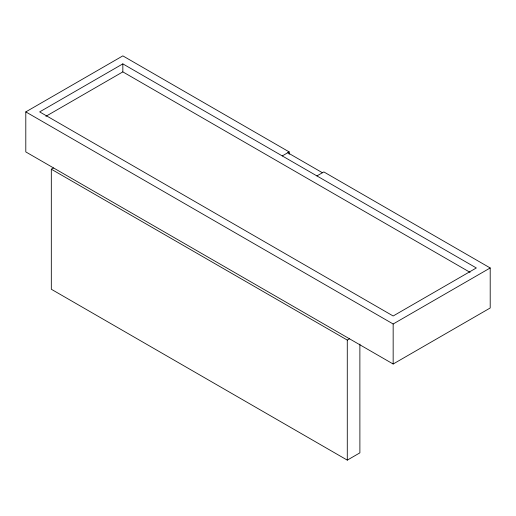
<?xml version="1.0" encoding="UTF-8"?>
<svg xmlns="http://www.w3.org/2000/svg" width="516" height="516" viewBox="0 0 516 516"><rect width="100%" height="100%" fill="white"/><g stroke="black" fill="none" stroke-linecap="round" stroke-linejoin="round"><path stroke-width="0.77" d="M316.914 175.924L323.848 171.925L490.2 267.965L490.2 307.988L393.16 364.012L25.8 151.917L25.8 111.895L122.84 55.87L289.192 151.917L289.192 154.316M122.84 63.874L39.661 111.895L393.16 315.986L476.339 267.965L122.84 63.874L122.84 71.879L470.063 272.345M45.898 116.3L122.84 71.879M282.258 155.916L289.192 151.917M25.8 111.895L393.16 323.99L490.2 267.965M53.529 167.997L51.316 169.196L51.316 289.25L347.287 460.13L359.891 452.848L359.878 344.082M51.316 169.196L347.281 340.076L349.493 338.806M287.767 152.736L322.429 172.744M393.16 323.99L393.16 364.012M347.281 340.076L347.287 460.13"/></g></svg>
